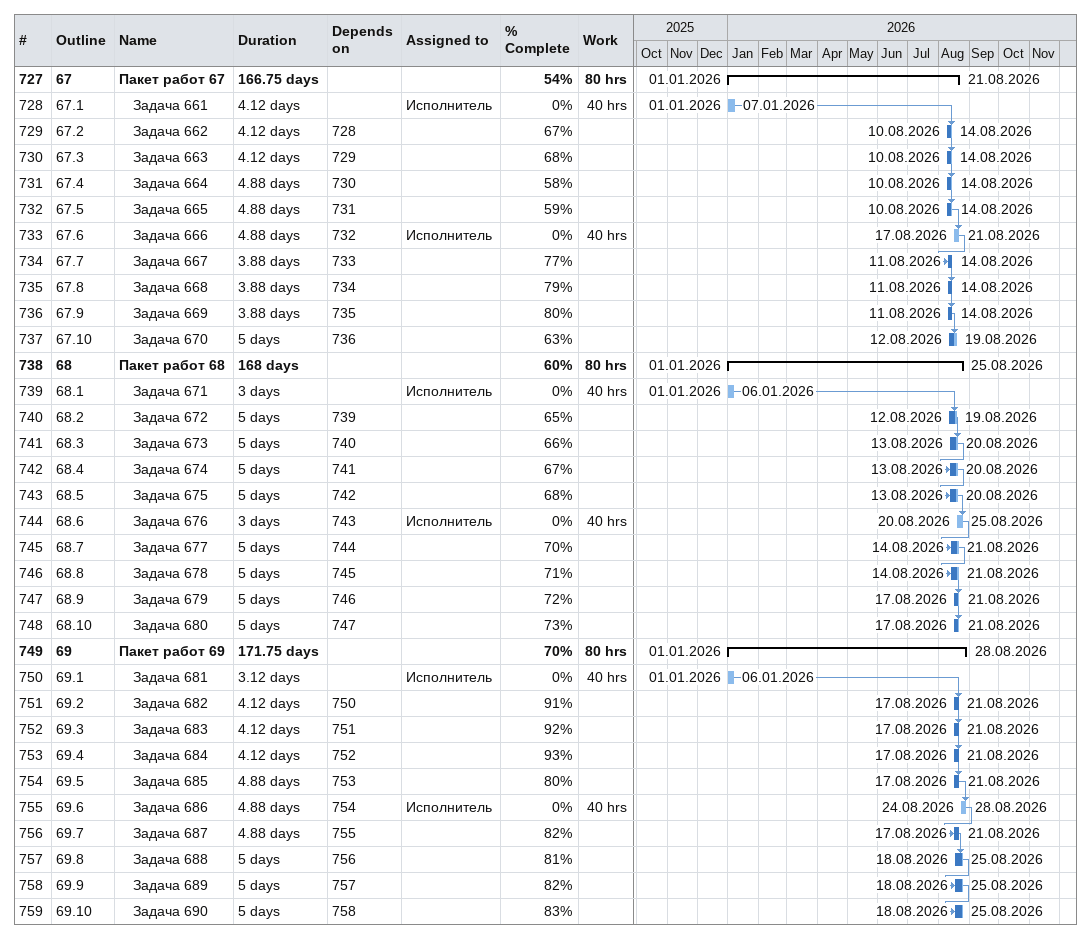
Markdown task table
| ID | WBS | Task | Duration | Start | Finish | Predecessors | Resources | % complete | Work (h) |
|---|---|---|---|---|---|---|---|---|---|
| 727 | 67 | **Пакет работ 67** | 166.75d | 2026-01-01 | 2026-08-21 |  |  | 54 | 80 |
| 728 | 67.1 | Задача 661 | 4.12d | 2026-01-01 | 2026-01-07 |  | Исполнитель | 0 | 40 |
| 729 | 67.2 | Задача 662 | 4.12d | 2026-08-10 | 2026-08-14 | 728 |  | 67 |  |
| 730 | 67.3 | Задача 663 | 4.12d | 2026-08-10 | 2026-08-14 | 729 |  | 68 |  |
| 731 | 67.4 | Задача 664 | 4.88d | 2026-08-10 | 2026-08-14 | 730 |  | 58 |  |
| 732 | 67.5 | Задача 665 | 4.88d | 2026-08-10 | 2026-08-14 | 731 |  | 59 |  |
| 733 | 67.6 | Задача 666 | 4.88d | 2026-08-17 | 2026-08-21 | 732 | Исполнитель | 0 | 40 |
| 734 | 67.7 | Задача 667 | 3.88d | 2026-08-11 | 2026-08-14 | 733 |  | 77 |  |
| 735 | 67.8 | Задача 668 | 3.88d | 2026-08-11 | 2026-08-14 | 734 |  | 79 |  |
| 736 | 67.9 | Задача 669 | 3.88d | 2026-08-11 | 2026-08-14 | 735 |  | 80 |  |
| 737 | 67.10 | Задача 670 | 5d | 2026-08-12 | 2026-08-19 | 736 |  | 63 |  |
| 738 | 68 | **Пакет работ 68** | 168d | 2026-01-01 | 2026-08-25 |  |  | 60 | 80 |
| 739 | 68.1 | Задача 671 | 3d | 2026-01-01 | 2026-01-06 |  | Исполнитель | 0 | 40 |
| 740 | 68.2 | Задача 672 | 5d | 2026-08-12 | 2026-08-19 | 739 |  | 65 |  |
| 741 | 68.3 | Задача 673 | 5d | 2026-08-13 | 2026-08-20 | 740 |  | 66 |  |
| 742 | 68.4 | Задача 674 | 5d | 2026-08-13 | 2026-08-20 | 741 |  | 67 |  |
| 743 | 68.5 | Задача 675 | 5d | 2026-08-13 | 2026-08-20 | 742 |  | 68 |  |
| 744 | 68.6 | Задача 676 | 3d | 2026-08-20 | 2026-08-25 | 743 | Исполнитель | 0 | 40 |
| 745 | 68.7 | Задача 677 | 5d | 2026-08-14 | 2026-08-21 | 744 |  | 70 |  |
| 746 | 68.8 | Задача 678 | 5d | 2026-08-14 | 2026-08-21 | 745 |  | 71 |  |
| 747 | 68.9 | Задача 679 | 5d | 2026-08-17 | 2026-08-21 | 746 |  | 72 |  |
| 748 | 68.10 | Задача 680 | 5d | 2026-08-17 | 2026-08-21 | 747 |  | 73 |  |
| 749 | 69 | **Пакет работ 69** | 171.75d | 2026-01-01 | 2026-08-28 |  |  | 70 | 80 |
| 750 | 69.1 | Задача 681 | 3.12d | 2026-01-01 | 2026-01-06 |  | Исполнитель | 0 | 40 |
| 751 | 69.2 | Задача 682 | 4.12d | 2026-08-17 | 2026-08-21 | 750 |  | 91 |  |
| 752 | 69.3 | Задача 683 | 4.12d | 2026-08-17 | 2026-08-21 | 751 |  | 92 |  |
| 753 | 69.4 | Задача 684 | 4.12d | 2026-08-17 | 2026-08-21 | 752 |  | 93 |  |
| 754 | 69.5 | Задача 685 | 4.88d | 2026-08-17 | 2026-08-21 | 753 |  | 80 |  |
| 755 | 69.6 | Задача 686 | 4.88d | 2026-08-24 | 2026-08-28 | 754 | Исполнитель | 0 | 40 |
| 756 | 69.7 | Задача 687 | 4.88d | 2026-08-17 | 2026-08-21 | 755 |  | 82 |  |
| 757 | 69.8 | Задача 688 | 5d | 2026-08-18 | 2026-08-25 | 756 |  | 81 |  |
| 758 | 69.9 | Задача 689 | 5d | 2026-08-18 | 2026-08-25 | 757 |  | 82 |  |
| 759 | 69.10 | Задача 690 | 5d | 2026-08-18 | 2026-08-25 | 758 |  | 83 |  |
